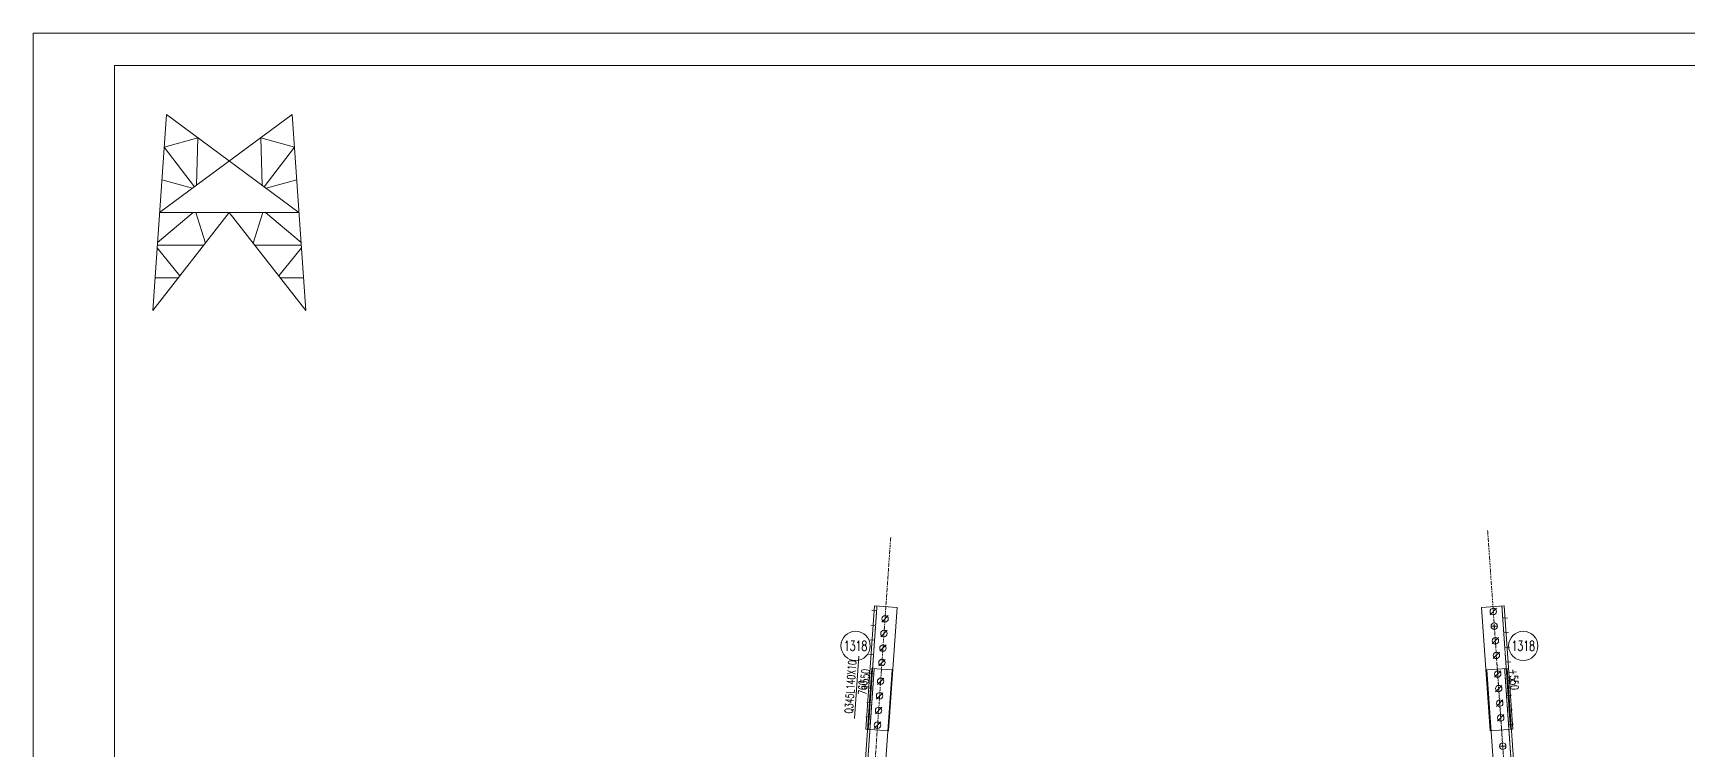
# Model space of a CAD drawing. Extents: x -62666 to 126696, y -48828 to 60042.
# Drawn here: x -62666 to -52494, y -41009 to -36598 of the extents above; entities that cross this region are included whole.
import ezdxf
from ezdxf.enums import TextEntityAlignment as Align

# ---------------------------------------------------------------- set-up
doc = ezdxf.new("R2010")
doc.units = 0
doc.header["$MEASUREMENT"] = 0
doc.linetypes.add('Dash', pattern=[2.75, 2, -0.75])
doc.linetypes.add('DashDot', pattern=[15.6, 9, -3, 0.6, -3])
doc.layers.get('0').update_dxf_attribs({"linetype": 'CONTINUOUS', "lineweight": 25})
doc.styles.get("Standard").update_dxf_attribs({"font": 'simplex.shx', "width": 0.7, "height": 3, "bigfont": 'gbhzfs.shx'})

# ---------------------------------------------------------------- blocks, each defined once
blk = doc.blocks.new('M20X55S')
at = {"color": 3, "linetype": 'Continuous', "lineweight": 13}
blk.add_line((-1, -1), (1, 1), dxfattribs=at)
blk.add_circle((0, 0), 1, dxfattribs=at)
blk = doc.blocks.new('StepBolt')
at = {"color": 3, "linetype": 'Continuous', "lineweight": 13}
for p, q in [((-1, 0), (1, 0)), ((0, 0), (0, -1))]:
    blk.add_line(p, q, dxfattribs=at)
blk.add_circle((0, 0), 1, dxfattribs=at)

msp = doc.modelspace()

# ---------------------------------------------------------------- linework, layer by layer
at = {"color": 7, "linetype": 'Continuous', "lineweight": 18}
for p, q in [((-62666.47025, -36598.15675), (-45846.47025, -36598.15675)), ((-62666.47025, -48478.15675), (-62666.47025, -36598.15675)), ((-62166.47025, -36798.15675), (-46046.47025, -36798.15675)), ((-62166.47025, -48278.15675), (-62166.47025, -36798.15675))]:
    msp.add_line(p, q, dxfattribs=at)
at = {"color": 7, "linetype": 'Continuous', "lineweight": 0}
for p, q in [((-61847.16835, -37099.19089), (-61931.17023, -38302.12743)), ((-61075.17211, -37099.19089), (-61889.16929, -37700.65916)), ((-61847.16835, -37099.19089), (-61033.17117, -37700.65916)), ((-61075.17212, -37099.19089), (-60991.17023, -38302.12743)), ((-61861.16866, -37299.68032), (-61675.16864, -37542.53257)), ((-61654.16873, -37241.79939), (-61861.16843, -37299.6802)), ((-61654.16896, -37241.7995), (-61662.30046, -37533.02418)), ((-61268.17033, -37241.79832), (-61061.17208, -37299.6802)), ((-61268.1693, -37241.79787), (-61260.03856, -37533.02524)), ((-61061.1718, -37299.68032), (-61247.17037, -37542.53364)), ((-61875.16897, -37500.16974), (-61688.03682, -37552.04096)), ((-61047.17149, -37500.16974), (-61234.30218, -37552.04204)), ((-61461.17024, -37700.65916), (-61931.17024, -38302.12744)), ((-61683.16976, -37700.65916), (-61902.05503, -37885.18745)), ((-61889.16929, -37700.65916), (-61033.17117, -37700.65916)), ((-61667.16976, -37700.65916), (-61607.98526, -37888.54124)), ((-61461.17023, -37700.65916), (-60991.17022, -38302.12744)), ((-61255.1707, -37700.65916), (-61314.3552, -37888.54124)), ((-61239.1707, -37700.65916), (-61020.28544, -37885.18745)), ((-61904.28418, -37917.10972), (-61764.65193, -38089.03067)), ((-61903.1696, -37901.14859), (-61617.8369, -37901.14859)), ((-61019.17086, -37901.14859), (-61304.50356, -37901.14859)), ((-61018.05628, -37917.10972), (-61157.68853, -38089.03067)), ((-61917.16992, -38101.63801), (-61774.50357, -38101.63801)), ((-61005.17054, -38101.63801), (-61147.83689, -38101.63801))]:
    msp.add_line(p, q, dxfattribs=at)
at = {"color": 2, "linetype": 'DashDot', "lineweight": 0}
for p, q in [((-53730.61135, -39654.06354), (-53632.73757, -41055.6504)), ((-57397.97969, -39698.95423), (-57492.71872, -41055.6504)), ((-57452.31531, -40477.05939), (-57912.72815, -47070.3331)), ((-53673.14098, -40477.05939), (-53212.72815, -47070.3331))]:
    msp.add_line(p, q, dxfattribs=at)
at = {"color": 1, "linetype": 'Dash', "lineweight": 0}
for p, q in [((-57482.4035, -40119.09381), (-57535.3459, -40877.24756)), ((-53643.05279, -40119.09381), (-53590.11039, -40877.24756)), ((-57499.29583, -40503.85176), (-57953.78747, -47012.33196)), ((-53626.16047, -40503.85176), (-53171.66882, -47012.33196))]:
    msp.add_line(p, q, dxfattribs=at)
at = {"color": 7, "linetype": 'Continuous', "lineweight": 13}
msp.add_line((-57594.07005, -40426.22778), (-57620.88955, -40810.29251), dxfattribs=at)
at = {"color": 7, "linetype": 'Continuous', "lineweight": 0}
for points in [[(-57497.36706, -40118.0489), (-57550.30946, -40876.20264)], [(-57357.70716, -40127.80144), (-57497.36706, -40118.0489)], [(-57410.64956, -40885.95519), (-57357.70716, -40127.80144)], [(-53767.74913, -40127.80144), (-53628.08923, -40118.0489)], [(-53714.80673, -40885.95519), (-53767.74913, -40127.80144)], [(-53628.08923, -40118.0489), (-53575.14683, -40876.20264)], [(-57514.25939, -40502.80684), (-57949.94255, -46741.94295)], [(-57389.56305, -40511.51448), (-57514.25939, -40502.80684)], [(-57494.7852, -42018.33278), (-57389.56305, -40511.51448)], [(-53735.89325, -40511.51448), (-53611.19691, -40502.80684)], [(-53697.0106, -41068.32767), (-53735.89325, -40511.51448)], [(-53611.19691, -40502.80684), (-53175.51374, -46741.94295)], [(-57550.30946, -40876.20264), (-57410.64956, -40885.95519)], [(-53575.14683, -40876.20264), (-53714.80673, -40885.95519)]]:
    msp.add_lwpolyline(points, dxfattribs=at)
at = {"color": 3, "linetype": 'Continuous', "lineweight": 20}
for points in [[(-57514.42045, -40146.9311), (-57484.49333, -40149.02093)], [(-57520.68995, -40236.71247), (-57490.76283, -40238.8023)], [(-53607.90109, -40191.82178), (-53637.82821, -40193.91162)], [(-53601.6316, -40281.60315), (-53631.55872, -40283.69298)], [(-57526.95944, -40326.49383), (-57497.03232, -40328.58366)], [(-53595.3621, -40371.38451), (-53625.28922, -40373.47434)], [(-57533.22894, -40416.2752), (-57503.30182, -40418.36503)], [(-53589.09261, -40461.16588), (-53619.01973, -40463.25571)], [(-57531.31278, -40531.68905), (-57501.38566, -40533.77888)], [(-53566.0695, -40574.83821), (-53605.97233, -40577.62465)], [(-53565.37289, -40584.81391), (-53566.76611, -40564.8625)], [(-57537.58227, -40621.47041), (-57507.65515, -40623.56025)], [(-53584.73927, -40666.3611), (-53614.66639, -40668.45093)], [(-57543.85177, -40711.25178), (-57513.92465, -40713.34161)], [(-53578.46978, -40756.14246), (-53608.3969, -40758.23229)], [(-57550.12126, -40801.03314), (-57520.19414, -40803.12298)], [(-53572.20028, -40845.92383), (-53602.12741, -40848.01366)]]:
    msp.add_lwpolyline(points, dxfattribs=at)
at = {"color": 3, "linetype": 'Continuous', "lineweight": 13}
for centre in [(-61847.16835, -37099.19089), (-61847.16835, -37099.19089), (-61075.17212, -37099.19089), (-61075.17211, -37099.19089), (-61861.16866, -37299.68032), (-61861.16843, -37299.6802), (-61654.16896, -37241.7995), (-61654.16873, -37241.79939), (-61268.17033, -37241.79832), (-61268.1693, -37241.79787), (-61061.17208, -37299.6802), (-61061.1718, -37299.68032), (-61875.16897, -37500.16974), (-61662.30046, -37533.02418), (-61260.03856, -37533.02524), (-61047.17149, -37500.16974), (-61688.03682, -37552.04096), (-61675.16864, -37542.53257), (-61247.17037, -37542.53364), (-61234.30218, -37552.04204), (-61889.16929, -37700.65916), (-61889.16929, -37700.65916), (-61683.16976, -37700.65916), (-61667.16976, -37700.65916), (-61461.17024, -37700.65916), (-61461.17023, -37700.65916), (-61255.1707, -37700.65916), (-61239.1707, -37700.65916), (-61033.17117, -37700.65916), (-61033.17117, -37700.65916), (-61904.28418, -37917.10972), (-61903.1696, -37901.14859), (-61902.05503, -37885.18745), (-61617.8369, -37901.14859), (-61607.98526, -37888.54124), (-61314.3552, -37888.54124), (-61304.50356, -37901.14859), (-61020.28544, -37885.18745), (-61019.17086, -37901.14859), (-61018.05628, -37917.10972), (-61917.16992, -38101.63801), (-61774.50357, -38101.63801), (-61764.65193, -38089.03067), (-61157.68853, -38089.03067), (-61147.83689, -38101.63801), (-61005.17054, -38101.63801), (-61931.17024, -38302.12744), (-61931.17023, -38302.12743), (-60991.17023, -38302.12743), (-60991.17022, -38302.12744)]:
    msp.add_circle(centre, 0.2, dxfattribs=at)
at = {"color": 7, "linetype": 'Continuous', "lineweight": 13}
for centre in [(-57613.77403, -40363.87037), (-53511.68226, -40363.87037)]:
    msp.add_circle(centre, 90, dxfattribs=at)

# ---------------------------------------------------------------- block references
at = {"color": 3, "linetype": 'Continuous', "lineweight": 13, "xscale": 20.00000000000728, "yscale": 20.00000000000728, "zscale": 20.00000000000454}
for name, p in [('M20X55S', (-57432.81022, -40197.73958)), ('M20X55S', (-53695.78082, -40152.8489)), ('M20X55S', (-57439.07971, -40287.52095)), ('StepBolt', (-53689.51133, -40242.63027)), ('M20X55S', (-57445.34921, -40377.30231)), ('M20X55S', (-53683.24183, -40332.41163)), ('M20X55S', (-57451.6187, -40467.08368)), ('M20X55S', (-53676.97234, -40422.193)), ('M20X55S', (-57459.62972, -40581.80431)), ('M20X55S', (-53668.96132, -40536.91363)), ('M20X55S', (-57465.89922, -40671.58568)), ('M20X55S', (-53662.69182, -40626.69499)), ('M20X55S', (-57472.16871, -40761.36704)), ('M20X55S', (-53656.42233, -40716.47636)), ('M20X55S', (-53650.15284, -40806.25772)), ('M20X55S', (-57478.4382, -40851.1484)), ('StepBolt', (-53637.98605, -40980.49039))]:
    msp.add_blockref(name, p, dxfattribs=at)

# ---------------------------------------------------------------- texts
at = {"color": 7, "linetype": 'Continuous', "lineweight": 13, "width": 0.7}
for p in [(-57613.77403, -40363.87037), (-53511.68226, -40363.87037)]:
    msp.add_text('1318', height=60, dxfattribs=at).set_placement(p, align=Align.MIDDLE_CENTER)
for s, rotation, p in [('Q345L140X10', 86.005480773, (-57644.8887, -40615.64786)), ('760', 86.005480773, (-57570.0709, -40620.87244)), ('+550', 86.005480773, (-57556.54456, -40570.0245)), ('+550', 273.994519227, (-53568.91173, -40570.0245))]:
    msp.add_text(s, height=50, rotation=rotation, dxfattribs=at).set_placement(p, align=Align.MIDDLE_CENTER)

doc.saveas('drawing.dxf')
